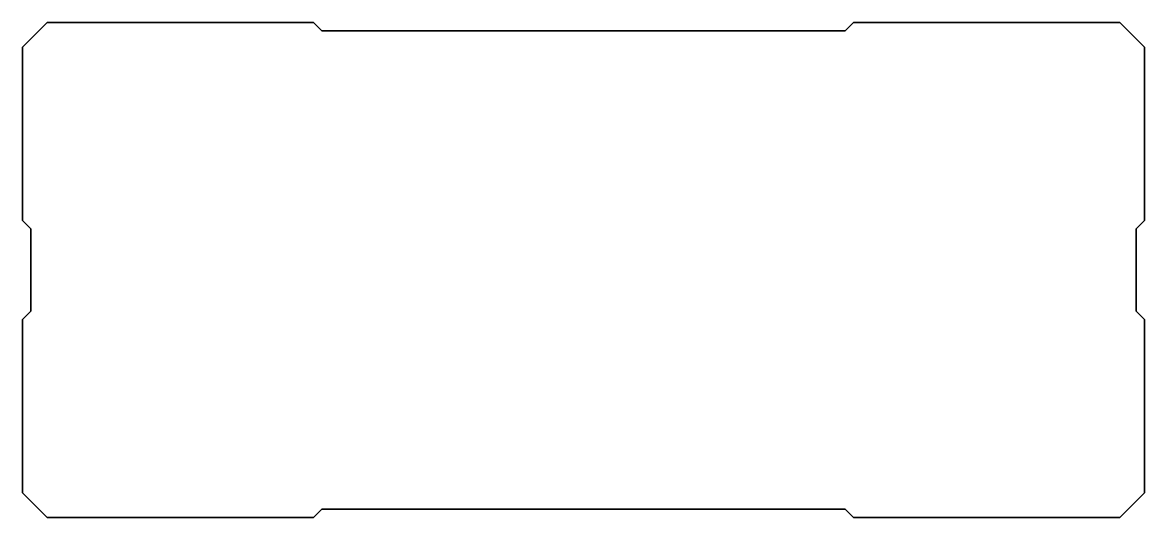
# Model space of a CAD drawing. Header units: metres. Extents: x -3.4 to 3.4, y -1.5 to 1.5.
import ezdxf

# ---------------------------------------------------------------- set-up
doc = ezdxf.new("R2010")
doc.units = ezdxf.units.M
doc.header["$MEASUREMENT"] = 0
doc.layers.add('Main1', color=4, linetype='Continuous', lineweight=35)

msp = doc.modelspace()

# ---------------------------------------------------------------- linework, layer by layer
at = {"layer": 'Main1'}
for p, q in [((-3.4, 1.35), (-3.25, 1.5)), ((-3.25, 1.5), (-1.636, 1.5)), ((-1.636, 1.5), (-1.586, 1.45)), ((1.586, 1.45), (1.636, 1.5)), ((1.636, 1.5), (3.25, 1.5)), ((3.25, 1.5), (3.4, 1.35)), ((-1.586, 1.45), (1.586, 1.45)), ((-3.4, 0.3), (-3.4, 1.35)), ((3.4, 1.35), (3.4, 0.3)), ((-3.4, 0.3), (-3.35, 0.25)), ((3.4, 0.3), (3.35, 0.25)), ((-3.35, -0.25), (-3.35, 0.25)), ((3.35, 0.25), (3.35, -0.25)), ((-3.35, -0.25), (-3.4, -0.3)), ((3.35, -0.25), (3.4, -0.3)), ((-3.4, -1.35), (-3.4, -0.3)), ((3.4, -0.3), (3.4, -1.35)), ((-3.25, -1.5), (-3.4, -1.35)), ((3.4, -1.35), (3.25, -1.5)), ((-1.636, -1.5), (-1.586, -1.45)), ((1.586, -1.45), (-1.586, -1.45)), ((1.586, -1.45), (1.636, -1.5)), ((-1.636, -1.5), (-3.25, -1.5)), ((3.25, -1.5), (1.636, -1.5))]:
    msp.add_line(p, q, dxfattribs=at)

doc.saveas('drawing.dxf')
